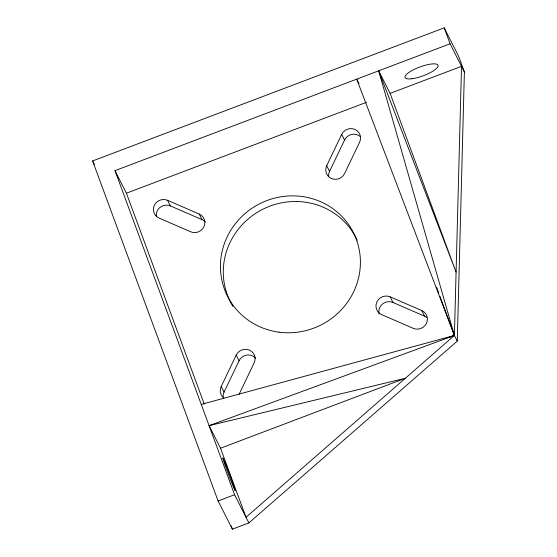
<?xml version="1.0" encoding="UTF-8"?>
<svg xmlns="http://www.w3.org/2000/svg" width="557" height="557" viewBox="0 0 557 557"><rect width="100%" height="100%" fill="white"/><g stroke="black" fill="none" stroke-linecap="round" stroke-linejoin="round"><path stroke-width="0.84" d="M439.981 296.359L454.408 335.453L209.091 425.659L220.53 448.211L246.02 517.272L454.408 335.453L461.53 66.339L390.109 93.374L378.669 70.823L454.408 335.453L457.269 341.093L248.882 522.912L232.401 529.15L218.1 500.966L92.608 160.945L444.208 27.85L458.508 56.034L464.392 71.978L457.269 341.093M223.754 397.942A9.991 9.622 -26.9 0 1 221.213 386.481L236.203 355.115A9.991 9.622 -26.9 0 1 249.411 350.116A9.991 9.622 -26.9 0 1 254.124 362.892L239.134 394.252M326.701 165.756L341.692 134.397A9.991 9.622 -26.9 0 1 354.9 129.398A9.991 9.622 -26.9 0 1 359.613 142.167L344.623 173.533A9.991 9.622 -26.9 0 1 331.415 178.532A9.991 9.622 -26.9 0 1 326.701 165.756L329.563 171.396A9.991 9.622 -26.9 0 0 328.637 176.36M223.148 397.078A9.991 9.622 -26.9 0 1 224.074 392.114L239.064 360.755L236.203 355.115M329.563 171.396L344.546 140.037A9.991 9.622 -26.9 0 1 359.933 136.34M248.882 522.912L234.581 494.72L114.972 170.644L450.091 43.787L464.392 71.978M114.972 170.644L126.411 193.195L366.506 102.307M449.527 337.305L454.408 335.453L356.696 79.143L358.987 83.654M220.53 448.211L405.378 378.238L209.091 425.659M218.1 500.966L234.581 494.72M201.244 404.41L454.408 335.453M199.183 214.027A9.991 9.622 -26.9 0 1 203.897 226.803A9.991 9.622 -26.9 0 1 190.689 231.803L159.065 218.086A9.991 9.622 -26.9 0 1 154.352 205.31A9.991 9.622 -26.9 0 1 167.56 200.311L199.183 214.027L202.045 219.667A9.991 9.622 -26.9 0 1 205.436 222.146M421.76 310.562A9.991 9.622 -26.9 0 1 426.474 323.339A9.991 9.622 -26.9 0 1 413.266 328.338L381.642 314.621A9.991 9.622 -26.9 0 1 376.922 301.845A9.991 9.622 -26.9 0 1 390.13 296.846L421.76 310.562L424.622 316.202A9.991 9.622 -26.9 0 1 426.794 317.511M167.56 200.311L170.421 205.951L202.045 219.667M379.15 314.106A9.991 9.622 -26.9 0 1 382.415 304.094A9.991 9.622 -26.9 0 1 392.991 302.486L424.622 316.202M341.692 134.397L344.546 140.037M390.13 296.846L392.991 302.486M221.213 386.481L224.074 392.114M92.608 160.945L94.544 164.754M378.669 70.823L456.086 272.129L390.109 93.374M444.208 27.85L450.091 43.787M436.674 287.398L438.777 293.1M126.411 193.195L204.273 404.152M231.197 525.892L232.401 529.15M232.979 306.503A70.523 67.926 -26.9 0 1 261.17 210.1A70.523 67.926 -26.9 0 1 357.183 240.164M239.064 360.755A9.991 9.622 -26.9 0 1 255.663 358.228M156.287 215.914A9.991 9.622 -26.9 0 1 170.421 205.951M278.876 332.16A70.523 67.926 -26.9 0 0 355.972 238.403A70.523 67.926 -26.9 0 0 236.391 222.41A70.523 67.926 -26.9 0 0 278.876 332.16M225.174 465.464A17.629 0.529 69.3 0 0 235.193 490.759A17.629 0.529 69.3 0 0 226.588 466.627A17.629 0.529 69.3 0 0 225.174 465.464M411.874 78.746A17.629 4.714 -20.3 0 0 438.074 66.262A17.629 4.714 -20.3 0 0 414.638 69.186A17.629 4.714 -20.3 0 0 411.874 78.746"/></g></svg>
